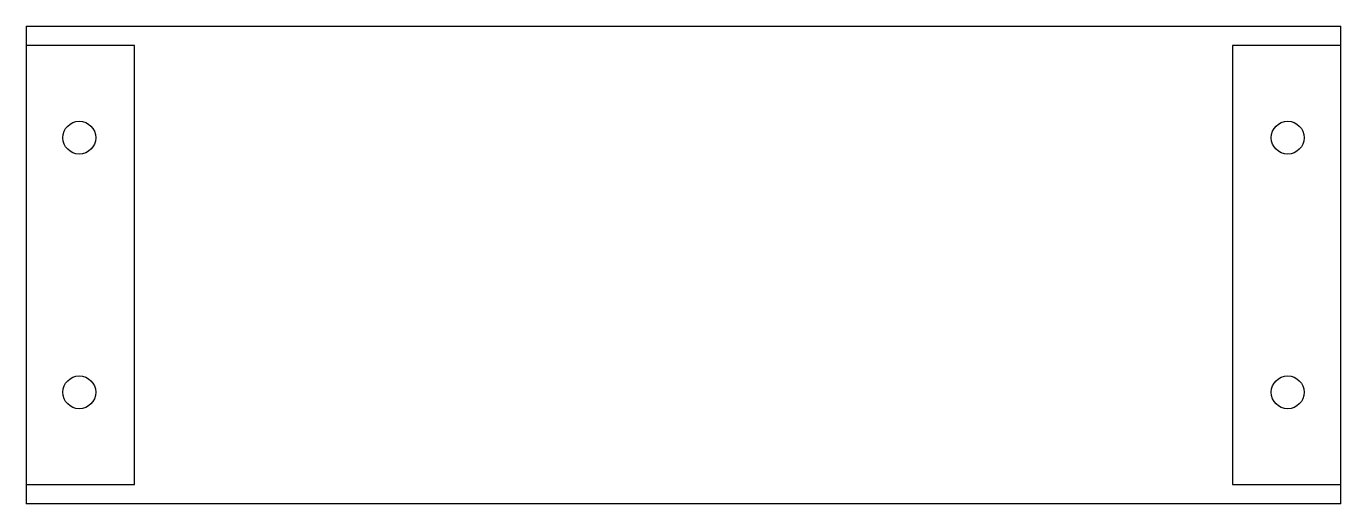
# Model space of a CAD drawing. Header units: millimetres. Extents: x -62 to 62, y -22 to 22.
import ezdxf

# ---------------------------------------------------------------- set-up
doc = ezdxf.new("R2010")
doc.units = ezdxf.units.MM

msp = doc.modelspace()

# ---------------------------------------------------------------- linework, layer by layer
at = {"color": 7, "linetype": 'Continuous', "lineweight": 25}
for p, q in [((-62, 22.5), (62, 22.5)), ((-62, 22.5), (-62, -22.5)), ((62, -22.5), (62, 22.5)), ((-51.8, 20.7), (-62, 20.7)), ((-51.8, -20.7), (-51.8, 20.7)), ((62, 20.7), (51.8, 20.7)), ((51.8, 20.7), (51.8, -20.7)), ((-62, -20.7), (-51.8, -20.7)), ((51.8, -20.7), (62, -20.7)), ((62, -22.5), (-62, -22.5))]:
    msp.add_line(p, q, dxfattribs=at)
for centre in [(-57, 12), (57, 12), (-57, -12), (57, -12)]:
    msp.add_circle(centre, 1.55, dxfattribs=at)

doc.saveas('drawing.dxf')
